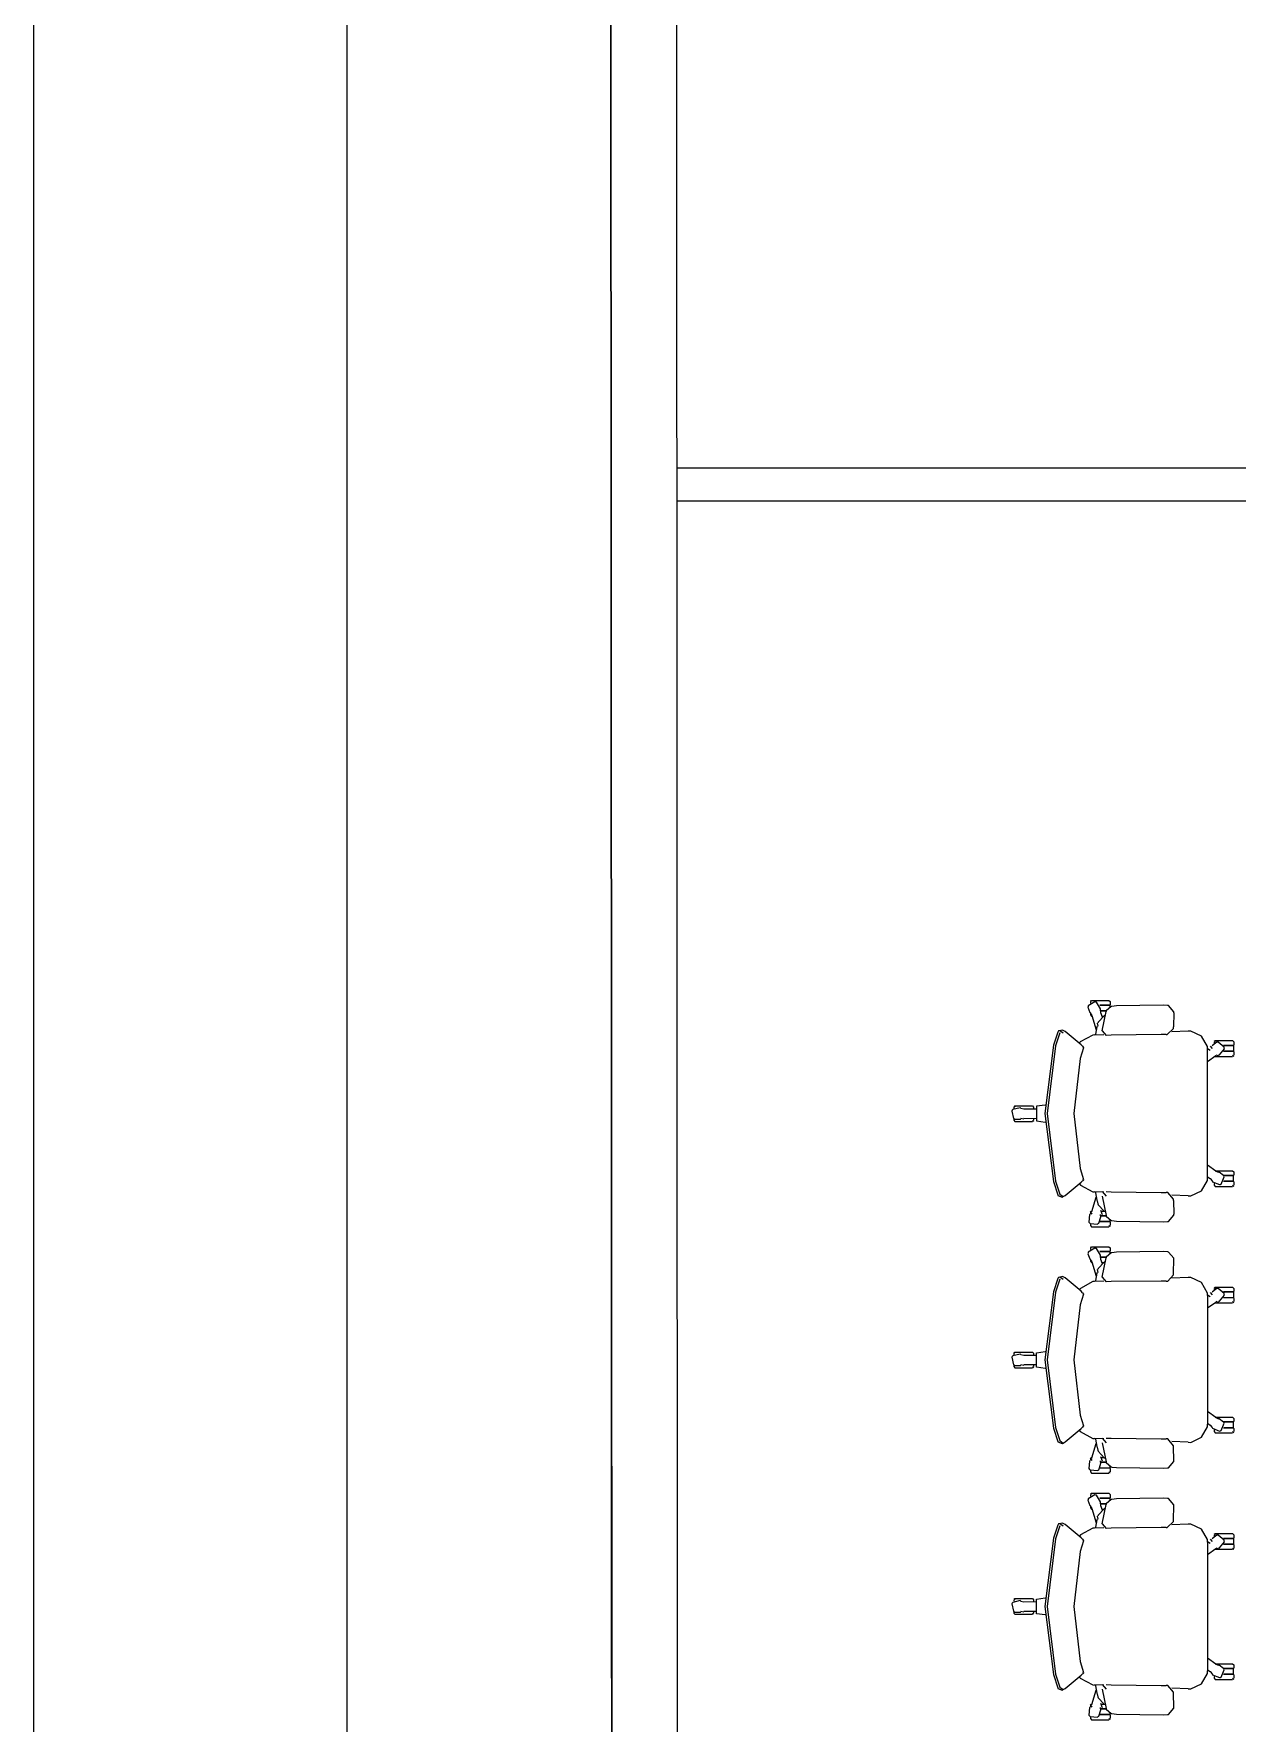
# Model space of a CAD drawing. Extents: x 0 to 23.4, y 0 to 16.5.
# Drawn here: x 0.188 to 1.148, y 5.131 to 6.479 of the extents above; entities that cross this region are included whole.
import ezdxf

# ---------------------------------------------------------------- set-up
doc = ezdxf.new("R2010")
doc.units = 0
doc.layers.get('0').update_dxf_attribs({"linetype": 'CONTINUOUS'})

msp = doc.modelspace()

# ---------------------------------------------------------------- linework, layer by layer
at = {"color": 0}
for points in [[(0.18755, 16.3479), (23.1772, 16.3479), (23.1772, 0.20622), (0.18755, 0.20622), (0.18755, 16.3479)], [(0.43766, 16.0978), (22.9271, 16.0978), (22.9271, 0.45627), (0.43766, 0.45627), (0.43766, 16.0978)]]:
    msp.add_lwpolyline(points, close=True, dxfattribs=at)
for points in [[(0.43766, 0.45627), (0.43766, 16.0978)], [(0.43766, 0.45627), (0.43766, 16.0978)], [(18.7535, 3.89535), (18.7494, 13.0786), (0.64551, 13.0708), (0.64947, 3.88758), (8.79889, 3.89106)], [(17.0065, 3.89464), (0.64947, 3.88758), (0.64551, 13.0708), (18.7494, 13.0786), (18.7535, 3.89535), (17.2431, 3.89469)], [(18.7013, 3.89535), (18.6972, 13.0263), (0.69781, 13.0186), (0.70171, 3.93983), (8.79883, 3.94336)], [(0.64936, 4.14979), (0.64817, 6.86094)], [(2.02051, 6.13243), (0.70117, 6.13243)], [(2.02051, 6.10618), (0.70117, 6.10618)], [(1.03912, 5.70025), (1.03928, 5.70096), (1.03608, 5.70611), (1.03543, 5.70628), (1.03472, 5.70643), (1.02951, 5.70329), (1.02935, 5.70258), (1.02924, 5.70215), (1.0306, 5.69792), (1.03098, 5.6976)], [(1.03114, 5.70768), (1.03206, 5.70665)], [(1.03114, 5.70665), (1.03114, 5.70546)], [(1.03206, 5.70768), (1.04595, 5.70768)], [(1.04595, 5.70768), (1.04688, 5.70665)], [(1.04688, 5.70665), (1.04688, 5.70415)], [(1.03098, 5.6976), (1.03223, 5.69553)], [(1.03114, 5.69738), (1.03114, 5.69613)], [(1.03114, 5.69613), (1.03206, 5.69515)], [(1.03206, 5.69515), (1.03239, 5.69515)], [(1.03223, 5.69553), (1.03586, 5.68408)], [(1.04302, 5.69558), (1.04226, 5.69542), (1.03727, 5.69026), (1.03711, 5.68951)], [(1.0466, 5.70389), (1.03863, 5.70389)], [(1.0466, 5.70361), (1.03879, 5.70361)], [(1.03906, 5.70025), (1.03933, 5.69786)], [(1.04378, 5.69922), (1.03906, 5.69922)], [(1.04373, 5.69894), (1.03906, 5.69894)], [(1.03933, 5.69786), (1.04047, 5.69439)], [(1.0402, 5.69515), (1.04188, 5.69515)], [(1.04058, 5.68338), (1.04367, 5.69874)], [(1.04834, 5.70281), (1.04774, 5.70281), (1.04378, 5.69933), (1.04367, 5.69874)], [(1.0466, 5.70415), (1.04688, 5.70389)], [(1.0466, 5.70361), (1.0466, 5.70242)], [(1.09288, 5.7035), (1.08914, 5.70383), (1.05203, 5.70324), (1.04834, 5.70281)], [(1.09766, 5.69769), (1.09771, 5.69846), (1.09364, 5.70344), (1.09294, 5.7035), (1.09294, 5.7035), (1.09283, 5.7035), (1.09283, 5.7035)], [(1.09766, 5.69769), (1.09755, 5.68664)], [(1.00515, 5.68229), (1.00168, 5.67176), (0.99485, 5.61735), (1.00168, 5.56293), (1.00515, 5.55236)], [(1.00678, 5.68175), (1.00336, 5.67128), (0.99653, 5.61735), (1.00336, 5.56337), (1.00678, 5.5529)], [(1.00955, 5.68365), (1.00922, 5.68392), (1.0057, 5.68321), (1.00548, 5.68289), (1.00543, 5.68289), (1.00515, 5.68235), (1.00515, 5.68229)], [(1.00678, 5.68365), (1.00955, 5.68175)], [(1.02496, 5.67096), (1.02382, 5.67219), (1.01096, 5.68278), (1.00955, 5.68365)], [(1.0344, 5.68001), (1.0332, 5.67996), (1.02311, 5.67453), (1.02241, 5.67356)], [(1.04194, 5.68024), (1.0344, 5.6799)], [(1.03651, 5.68701), (1.03635, 5.68647), (1.03527, 5.68067), (1.03521, 5.68007)], [(1.03651, 5.68951), (1.03711, 5.68701)], [(1.04053, 5.68338), (1.04384, 5.67969)], [(1.09163, 5.68028), (1.08762, 5.68033), (1.0478, 5.67985), (1.04384, 5.67969)], [(1.09163, 5.68028), (1.09245, 5.68028), (1.09749, 5.68528), (1.09755, 5.68604), (1.09755, 5.68604), (1.09755, 5.68653), (1.09755, 5.68664)], [(1.10921, 5.68306), (1.0963, 5.68251)], [(1.12478, 5.66868), (1.12468, 5.67074), (1.11995, 5.6791), (1.11133, 5.68317), (1.10927, 5.68306), (1.10927, 5.68306), (1.10921, 5.68306), (1.10921, 5.68306)], [(1.02566, 5.66986), (1.02306, 5.66129), (1.0179, 5.61735), (1.02306, 5.57335), (1.02566, 5.56478)], [(1.02496, 5.67096), (1.02566, 5.66986)], [(1.12478, 5.66932), (1.12684, 5.66786)], [(1.12478, 5.56597), (1.12478, 5.66878)], [(1.12684, 5.67117), (1.12842, 5.66932)], [(1.13346, 5.66422), (1.13412, 5.66428), (1.13813, 5.669), (1.13807, 5.66965), (1.13802, 5.67036), (1.1333, 5.67426), (1.13265, 5.67421), (1.13216, 5.67421), (1.12858, 5.6716), (1.12842, 5.67117)], [(1.12994, 5.67551), (1.13091, 5.67449)], [(1.12994, 5.67449), (1.12994, 5.67318)], [(1.13091, 5.67551), (1.14475, 5.67551)], [(1.14545, 5.67165), (1.13742, 5.67165)], [(1.14545, 5.66678), (1.13742, 5.66678)], [(1.14545, 5.67139), (1.13759, 5.67139)], [(1.14545, 5.66704), (1.13759, 5.66704)], [(1.14475, 5.67551), (1.14573, 5.67449)], [(1.14545, 5.67193), (1.14573, 5.67165)], [(1.14545, 5.67139), (1.14545, 5.66704)], [(1.14545, 5.66678), (1.14573, 5.6665)], [(1.14573, 5.67449), (1.14573, 5.67193)], [(1.14573, 5.6665), (1.14573, 5.66396)], [(1.13124, 5.66331), (1.12478, 5.65853)], [(1.13075, 5.66297), (1.14475, 5.66297)], [(1.13124, 5.66422), (1.13346, 5.66331)], [(1.14475, 5.66396), (1.14573, 5.66297)], [(0.99501, 5.62408), (0.98817, 5.6231), (0.98817, 5.61154), (0.99501, 5.61051)], [(0.97575, 5.62153), (0.97515, 5.6219), (0.96913, 5.6205), (0.9688, 5.6199), (0.96842, 5.61931), (0.96989, 5.61333), (0.97049, 5.61296), (0.97086, 5.61274), (0.97532, 5.61274), (0.97575, 5.61296)], [(0.97, 5.62354), (0.97092, 5.6225)], [(0.97, 5.6225), (0.97, 5.62131)], [(0.97, 5.61317), (0.97, 5.61199)], [(0.97, 5.61199), (0.97092, 5.611)], [(0.97092, 5.62354), (0.98481, 5.62354)], [(0.97092, 5.611), (0.98481, 5.611)], [(0.97575, 5.62153), (0.97808, 5.62099)], [(0.97575, 5.61356), (0.97808, 5.61296)], [(0.97808, 5.62099), (0.98817, 5.62104)], [(0.97808, 5.61356), (0.98817, 5.61344)], [(0.98481, 5.62354), (0.98573, 5.6225)], [(0.98481, 5.61199), (0.98573, 5.611)], [(0.98573, 5.6225), (0.98573, 5.62104)], [(0.98573, 5.61344), (0.98573, 5.61199)], [(1.13124, 5.57135), (1.12478, 5.57611)], [(1.12842, 5.56347), (1.12869, 5.56288), (1.13433, 5.56054), (1.13498, 5.56076), (1.13558, 5.56104), (1.13797, 5.56674), (1.1377, 5.56733), (1.13748, 5.56776), (1.1339, 5.57042), (1.13346, 5.57042)], [(1.13075, 5.57167), (1.14475, 5.57167)], [(1.13124, 5.57135), (1.13346, 5.57042)], [(1.14475, 5.57167), (1.14573, 5.57069)], [(1.14573, 5.57069), (1.14573, 5.56814)], [(1.00955, 5.551), (1.01096, 5.55192), (1.02382, 5.5625), (1.02496, 5.56369)], [(1.02246, 5.56114), (1.02317, 5.56022), (1.0332, 5.55479), (1.0344, 5.55474)], [(1.02496, 5.56478), (1.02566, 5.56369)], [(1.10921, 5.5516), (1.11127, 5.55154), (1.11995, 5.55556), (1.12468, 5.56386), (1.12478, 5.56592), (1.12478, 5.56592), (1.12478, 5.56597), (1.12478, 5.56597)], [(1.12478, 5.56679), (1.12684, 5.56532)], [(1.12684, 5.56532), (1.12842, 5.56347)], [(1.12994, 5.56147), (1.12994, 5.56017)], [(1.12994, 5.56017), (1.13091, 5.55914)], [(1.13091, 5.55914), (1.14475, 5.55914)], [(1.14545, 5.56787), (1.13742, 5.56787)], [(1.14545, 5.56299), (1.13742, 5.56299)], [(1.14545, 5.5676), (1.13759, 5.5676)], [(1.14545, 5.56321), (1.13759, 5.56321)], [(1.14475, 5.56017), (1.14573, 5.55914)], [(1.14545, 5.56814), (1.14573, 5.56787)], [(1.14545, 5.56321), (1.14545, 5.5676)], [(1.14545, 5.56299), (1.14573, 5.56272)], [(1.14573, 5.56272), (1.14573, 5.56017)], [(1.00515, 5.55236), (1.00526, 5.55197), (1.00857, 5.55057), (1.00895, 5.55067), (1.00901, 5.55072), (1.00949, 5.551), (1.00955, 5.551)], [(1.00678, 5.5529), (1.00955, 5.551)], [(1.03223, 5.53911), (1.03586, 5.55057)], [(1.04194, 5.55442), (1.0344, 5.55474)], [(1.03521, 5.55458), (1.03527, 5.55404), (1.03635, 5.54824), (1.03651, 5.54764)], [(1.03651, 5.54764), (1.03711, 5.54514)], [(1.03711, 5.54514), (1.03727, 5.54443), (1.04226, 5.53928), (1.04302, 5.53907)], [(1.04053, 5.55496), (1.04384, 5.55126)], [(1.04058, 5.55126), (1.04367, 5.53592)], [(1.04384, 5.55496), (1.0478, 5.55485), (1.08762, 5.55436), (1.09163, 5.55436)], [(1.09755, 5.54801), (1.0976, 5.54883), (1.09299, 5.55425), (1.09223, 5.55431), (1.09218, 5.55436), (1.09174, 5.55436), (1.09163, 5.55436)], [(1.10921, 5.5516), (1.0963, 5.55214)], [(1.09755, 5.54801), (1.09766, 5.53694)], [(1.03098, 5.53706), (1.03044, 5.53662), (1.02995, 5.53049), (1.03044, 5.52994), (1.03087, 5.52946), (1.03695, 5.52897), (1.03749, 5.5294), (1.03782, 5.52974), (1.03923, 5.53396), (1.03912, 5.5344)], [(1.03098, 5.53911), (1.03223, 5.53706)], [(1.03114, 5.5395), (1.03206, 5.53847)], [(1.03114, 5.53847), (1.03114, 5.53728)], [(1.03206, 5.5395), (1.03239, 5.5395)], [(1.0466, 5.53076), (1.03863, 5.53076)], [(1.0466, 5.53103), (1.03879, 5.53103)], [(1.03906, 5.53678), (1.03933, 5.5344)], [(1.04373, 5.53569), (1.03906, 5.53569)], [(1.04378, 5.53543), (1.03906, 5.53543)], [(1.03933, 5.54025), (1.04047, 5.53678)], [(1.0402, 5.5395), (1.04188, 5.5395)], [(1.04367, 5.53592), (1.04378, 5.53538), (1.04774, 5.5319), (1.04834, 5.53185)], [(1.0466, 5.53222), (1.0466, 5.53103)], [(1.0466, 5.53076), (1.04688, 5.53049)], [(1.04688, 5.53049), (1.04688, 5.52794)], [(1.04834, 5.53185), (1.05203, 5.53142), (1.08914, 5.53087), (1.09288, 5.53114)], [(1.09283, 5.53114), (1.09353, 5.53125), (1.09771, 5.53618), (1.09766, 5.53689), (1.09766, 5.53689), (1.09766, 5.53694), (1.09766, 5.53694)], [(1.03114, 5.52919), (1.03114, 5.52794)], [(1.03114, 5.52794), (1.03206, 5.52696)], [(1.03206, 5.52696), (1.04595, 5.52696)], [(1.04595, 5.52794), (1.04688, 5.52696)], [(1.03912, 5.50353), (1.03928, 5.50424), (1.03608, 5.50944), (1.03543, 5.5096), (1.03472, 5.50976), (1.02951, 5.50657), (1.02935, 5.50586), (1.02924, 5.50543), (1.0306, 5.50119), (1.03098, 5.50087)], [(1.03114, 5.51096), (1.03206, 5.50999)], [(1.03114, 5.50999), (1.03114, 5.50879)], [(1.03206, 5.51096), (1.04595, 5.51096)], [(1.0466, 5.50717), (1.03863, 5.50717)], [(1.0466, 5.50689), (1.03879, 5.50689)], [(1.03906, 5.50353), (1.03933, 5.50114)], [(1.04378, 5.50256), (1.03906, 5.50256)], [(1.04834, 5.50613), (1.04774, 5.50613), (1.04378, 5.50261), (1.04367, 5.50201)], [(1.04595, 5.51096), (1.04688, 5.50999)], [(1.0466, 5.50743), (1.04688, 5.50717)], [(1.0466, 5.50689), (1.0466, 5.50569)], [(1.04688, 5.50999), (1.04688, 5.50743)], [(1.09288, 5.50678), (1.08914, 5.50711), (1.05203, 5.50657), (1.04834, 5.50613)], [(1.09766, 5.50097), (1.09771, 5.50174), (1.09364, 5.50672), (1.09294, 5.50678), (1.09294, 5.50678), (1.09283, 5.50678), (1.09283, 5.50678)], [(1.03098, 5.50087), (1.03223, 5.49886)], [(1.03114, 5.50065), (1.03114, 5.49946)], [(1.03114, 5.49946), (1.03206, 5.49843)], [(1.03206, 5.49843), (1.03239, 5.49843)], [(1.03223, 5.49886), (1.03586, 5.48736)], [(1.03651, 5.49029), (1.03635, 5.48975), (1.03527, 5.48394), (1.03521, 5.48335)], [(1.03651, 5.49278), (1.03711, 5.49029)], [(1.04302, 5.49886), (1.04226, 5.49869), (1.03727, 5.49354), (1.03711, 5.49278)], [(1.04373, 5.50228), (1.03906, 5.50228)], [(1.03933, 5.50114), (1.04047, 5.49767)], [(1.0402, 5.49843), (1.04188, 5.49843)], [(1.04058, 5.48671), (1.04367, 5.50201)], [(1.09163, 5.48356), (1.0931, 5.48356), (1.09749, 5.48856), (1.09755, 5.48931), (1.09755, 5.48947), (1.09755, 5.48981), (1.09755, 5.4899)], [(1.09755, 5.4899), (1.09766, 5.50097)], [(1.00515, 5.48557), (1.00168, 5.47504), (0.99485, 5.42063), (1.00168, 5.36621), (1.00515, 5.35563)], [(1.00678, 5.48508), (1.00336, 5.47461), (0.99653, 5.42063), (1.00336, 5.36664), (1.00678, 5.35618)], [(1.00955, 5.48693), (1.00922, 5.48719), (1.0057, 5.48654), (1.00548, 5.48617), (1.00543, 5.48617), (1.00515, 5.48562), (1.00515, 5.48557)], [(1.00678, 5.48693), (1.00955, 5.48508)], [(1.02496, 5.47424), (1.02382, 5.47547), (1.01096, 5.48606), (1.00955, 5.48693)], [(1.0344, 5.48318), (1.0332, 5.48313), (1.02317, 5.47775), (1.02246, 5.47678)], [(1.04194, 5.48351), (1.0344, 5.48318)], [(1.04053, 5.48671), (1.04384, 5.48296)], [(1.09163, 5.48356), (1.08762, 5.48361), (1.0478, 5.48313), (1.04384, 5.48296)], [(1.10921, 5.48633), (1.0963, 5.48579)], [(1.12478, 5.47194), (1.12468, 5.47401), (1.11995, 5.48236), (1.11133, 5.48643), (1.10927, 5.48633), (1.10927, 5.48633), (1.10921, 5.48633), (1.10921, 5.48633)], [(1.13346, 5.4675), (1.13412, 5.46756), (1.13813, 5.47228), (1.13807, 5.47293), (1.13802, 5.47364), (1.1333, 5.4776), (1.13265, 5.47754), (1.13216, 5.47754), (1.12858, 5.47488), (1.12842, 5.47444)], [(1.12994, 5.47879), (1.13091, 5.47775)], [(1.12994, 5.47775), (1.12994, 5.47646)], [(1.13091, 5.47879), (1.14475, 5.47879)], [(1.14475, 5.47879), (1.14573, 5.47775)], [(1.14573, 5.47775), (1.14573, 5.47521)], [(1.02566, 5.47319), (1.02306, 5.46463), (1.0179, 5.42063), (1.02306, 5.37663), (1.02566, 5.36806)], [(1.02496, 5.47424), (1.02566, 5.47319)], [(1.12478, 5.4726), (1.12684, 5.47114)], [(1.12478, 5.47194), (1.12478, 5.36914)], [(1.13124, 5.46658), (1.12478, 5.46181)], [(1.12684, 5.47444), (1.12842, 5.4726)], [(1.13075, 5.46625), (1.14475, 5.46625)], [(1.13124, 5.4675), (1.13346, 5.46658)], [(1.14545, 5.47499), (1.13742, 5.47499)], [(1.14545, 5.47006), (1.13742, 5.47006)], [(1.14545, 5.47472), (1.13759, 5.47472)], [(1.14545, 5.47032), (1.13759, 5.47032)], [(1.14475, 5.46724), (1.14573, 5.46625)], [(1.14545, 5.47521), (1.14573, 5.47499)], [(1.14545, 5.47472), (1.14545, 5.47032)], [(1.14545, 5.47006), (1.14573, 5.46978)], [(1.14573, 5.46978), (1.14573, 5.46724)], [(0.97575, 5.42497), (0.97515, 5.42535), (0.96913, 5.42389), (0.9688, 5.42329), (0.96842, 5.42275), (0.96989, 5.41678), (0.97049, 5.41639), (0.97086, 5.41618), (0.97532, 5.41618), (0.97575, 5.41639)], [(0.97, 5.42692), (0.97092, 5.42594)], [(0.97, 5.42594), (0.97, 5.42475)], [(0.97092, 5.42692), (0.98481, 5.42692)], [(0.97575, 5.42497), (0.97808, 5.42437)], [(0.97808, 5.42437), (0.98817, 5.42449)], [(0.98481, 5.42692), (0.98573, 5.42594)], [(0.98573, 5.42594), (0.98573, 5.42449)], [(0.99501, 5.41385), (0.98817, 5.41482), (0.98817, 5.42638), (0.99501, 5.4274)], [(0.97, 5.41661), (0.97, 5.41542)], [(0.97, 5.41542), (0.97092, 5.41439)], [(0.97092, 5.41439), (0.98481, 5.41439)], [(0.97575, 5.41694), (0.97808, 5.41639)], [(0.97808, 5.41694), (0.98817, 5.41689)], [(0.98481, 5.41542), (0.98573, 5.41439)], [(0.98573, 5.41689), (0.98573, 5.41542)], [(1.02496, 5.36806), (1.02566, 5.36697)], [(1.10921, 5.35487), (1.11127, 5.35482), (1.11995, 5.35883), (1.12468, 5.36714), (1.12478, 5.36919), (1.12478, 5.36919), (1.12478, 5.36925), (1.12478, 5.36925)], [(1.13124, 5.37462), (1.12478, 5.37939)], [(1.12478, 5.37011), (1.12684, 5.3686)], [(1.12684, 5.3686), (1.12842, 5.36675)], [(1.12842, 5.36675), (1.12869, 5.36615), (1.13433, 5.36382), (1.13498, 5.3641), (1.13558, 5.36436), (1.13797, 5.37001), (1.1377, 5.37061), (1.13748, 5.37104), (1.1339, 5.37369), (1.13346, 5.37369)], [(1.13075, 5.37494), (1.14475, 5.37494)], [(1.13124, 5.37462), (1.13346, 5.37369)], [(1.14545, 5.37115), (1.13742, 5.37115)], [(1.14545, 5.37088), (1.13759, 5.37088)], [(1.14475, 5.37494), (1.14573, 5.37397)], [(1.14545, 5.37142), (1.14573, 5.37115)], [(1.14545, 5.36654), (1.14545, 5.37088)], [(1.14573, 5.37397), (1.14573, 5.37142)], [(1.00515, 5.35563), (1.00526, 5.35531), (1.00857, 5.35389), (1.00895, 5.354), (1.00901, 5.35406), (1.00949, 5.35428), (1.00955, 5.35428)], [(1.00678, 5.35618), (1.00955, 5.35428)], [(1.00955, 5.35428), (1.01096, 5.35519), (1.02382, 5.36578), (1.02496, 5.36697)], [(1.02241, 5.36436), (1.02311, 5.36344), (1.0332, 5.35796), (1.0344, 5.35792)], [(1.04194, 5.35775), (1.0344, 5.35801)], [(1.03521, 5.35786), (1.03527, 5.35732), (1.03635, 5.35151), (1.03651, 5.35092)], [(1.04053, 5.35824), (1.04384, 5.35454)], [(1.04058, 5.35454), (1.04367, 5.33919)], [(1.04384, 5.35824), (1.0478, 5.35813), (1.08762, 5.35764), (1.09163, 5.35764)], [(1.09755, 5.35129), (1.0976, 5.35211), (1.09299, 5.35758), (1.09223, 5.35764), (1.09223, 5.35764), (1.09174, 5.35764), (1.09163, 5.35764)], [(1.10921, 5.35487), (1.0963, 5.35542)], [(1.12994, 5.36475), (1.12994, 5.36344)], [(1.12994, 5.36344), (1.13091, 5.36242)], [(1.13091, 5.36242), (1.14475, 5.36242)], [(1.14545, 5.36626), (1.13742, 5.36626)], [(1.14545, 5.36654), (1.13759, 5.36654)], [(1.14475, 5.36344), (1.14573, 5.36242)], [(1.14545, 5.36626), (1.14573, 5.366)], [(1.14573, 5.366), (1.14573, 5.36344)], [(1.03098, 5.34239), (1.03223, 5.34033)], [(1.03114, 5.34278), (1.03206, 5.34179)], [(1.03114, 5.34179), (1.03114, 5.3406)], [(1.03206, 5.34278), (1.03239, 5.34278)], [(1.03223, 5.34239), (1.03586, 5.35385)], [(1.03651, 5.35092), (1.03711, 5.34847)], [(1.03711, 5.34847), (1.03727, 5.34776), (1.04226, 5.34256), (1.04302, 5.34233)], [(1.03933, 5.34353), (1.04047, 5.34011)], [(1.0402, 5.34278), (1.04188, 5.34278)], [(1.09766, 5.34028), (1.09755, 5.35129)], [(1.03098, 5.34033), (1.03044, 5.3399), (1.02995, 5.33382), (1.03044, 5.33328), (1.03087, 5.33279), (1.03695, 5.33225), (1.03749, 5.33268), (1.03782, 5.33301), (1.03923, 5.33724), (1.03912, 5.33768)], [(1.03114, 5.33247), (1.03114, 5.33128)], [(1.03114, 5.33128), (1.03206, 5.33024)], [(1.03206, 5.33024), (1.04595, 5.33024)], [(1.0466, 5.3341), (1.03863, 5.3341)], [(1.0466, 5.33431), (1.03879, 5.33431)], [(1.03906, 5.34011), (1.03933, 5.33768)], [(1.04373, 5.33897), (1.03906, 5.33897)], [(1.04378, 5.33871), (1.03906, 5.33871)], [(1.04367, 5.33919), (1.04378, 5.33865), (1.04774, 5.33518), (1.04834, 5.33513)], [(1.04595, 5.33128), (1.04688, 5.33024)], [(1.0466, 5.3355), (1.0466, 5.33431)], [(1.0466, 5.3341), (1.04688, 5.33382)], [(1.04688, 5.33382), (1.04688, 5.33128)], [(1.04834, 5.33513), (1.05203, 5.33469), (1.08914, 5.33415), (1.09288, 5.33442)], [(1.09283, 5.33442), (1.09353, 5.33453), (1.09771, 5.33946), (1.09766, 5.34017), (1.09766, 5.34017), (1.09766, 5.34028), (1.09766, 5.34028)], [(1.03114, 5.31413), (1.03206, 5.31315)], [(1.03206, 5.31413), (1.04595, 5.31413)], [(1.04595, 5.31413), (1.04688, 5.31315)], [(1.03912, 5.30669), (1.03928, 5.3074), (1.03608, 5.31261), (1.03543, 5.31272), (1.03472, 5.31288), (1.02951, 5.30974), (1.02935, 5.30903), (1.02924, 5.3086), (1.0306, 5.30436), (1.03098, 5.30404)], [(1.03098, 5.30404), (1.03223, 5.30197)], [(1.03114, 5.31315), (1.03114, 5.3119)], [(1.03114, 5.30382), (1.03114, 5.30263)], [(1.03114, 5.30263), (1.03206, 5.3016)], [(1.03206, 5.3016), (1.03239, 5.3016)], [(1.03223, 5.30197), (1.03586, 5.29053)], [(1.04302, 5.30203), (1.04226, 5.30186), (1.03727, 5.29671), (1.03711, 5.29596)], [(1.0466, 5.31033), (1.03863, 5.31033)], [(1.0466, 5.31006), (1.03879, 5.31006)], [(1.03906, 5.30669), (1.03933, 5.30431)], [(1.04378, 5.30567), (1.03906, 5.30567)], [(1.04373, 5.30539), (1.03906, 5.30539)], [(1.03933, 5.30431), (1.04047, 5.30083)], [(1.0402, 5.3016), (1.04188, 5.3016)], [(1.04058, 5.28982), (1.04367, 5.30518)], [(1.04834, 5.30925), (1.04774, 5.30925), (1.04378, 5.30578), (1.04367, 5.30518)], [(1.0466, 5.3106), (1.04688, 5.31033)], [(1.0466, 5.31006), (1.0466, 5.30886)], [(1.04688, 5.31315), (1.04688, 5.3106)], [(1.09288, 5.30994), (1.08914, 5.31028), (1.05203, 5.30968), (1.04834, 5.30925)], [(1.09766, 5.30414), (1.09771, 5.3049), (1.09364, 5.3099), (1.09294, 5.30994), (1.09294, 5.30994), (1.09283, 5.30994), (1.09283, 5.30994)], [(1.09755, 5.29308), (1.09766, 5.30414)], [(1.00515, 5.28874), (1.00168, 5.27821), (0.99485, 5.22379), (1.00168, 5.16938), (1.00515, 5.15881)], [(1.00678, 5.28819), (1.00336, 5.27772), (0.99653, 5.22379), (1.00336, 5.16982), (1.00678, 5.15935)], [(1.00955, 5.2901), (1.00922, 5.29036), (1.0057, 5.28965), (1.00548, 5.28933), (1.00543, 5.28933), (1.00515, 5.28879), (1.00515, 5.28874)], [(1.00678, 5.2901), (1.00955, 5.28819)], [(1.02496, 5.2774), (1.02382, 5.27865), (1.01096, 5.28922), (1.00955, 5.2901)], [(1.03651, 5.29346), (1.03635, 5.29292), (1.03527, 5.28711), (1.03521, 5.28651)], [(1.03651, 5.29596), (1.03711, 5.29346)], [(1.04053, 5.28982), (1.04384, 5.28614)], [(1.09163, 5.28674), (1.08762, 5.28678), (1.0478, 5.28629), (1.04384, 5.28614)], [(1.09163, 5.28674), (1.09245, 5.28674), (1.09749, 5.29172), (1.09755, 5.29249), (1.09755, 5.29249), (1.09755, 5.29297), (1.09755, 5.29308)], [(1.10921, 5.2895), (1.0963, 5.28896)], [(1.12478, 5.27512), (1.12468, 5.27718), (1.11995, 5.28554), (1.11133, 5.28961), (1.10927, 5.2895), (1.10927, 5.2895), (1.10921, 5.2895), (1.10921, 5.2895)], [(1.02566, 5.27632), (1.02306, 5.26779), (1.0179, 5.22379), (1.02306, 5.17979), (1.02566, 5.17122)], [(1.0344, 5.28635), (1.0332, 5.28629), (1.02317, 5.28093), (1.02246, 5.27994)], [(1.02496, 5.2774), (1.02566, 5.27632)], [(1.04194, 5.28668), (1.0344, 5.28635)], [(1.12478, 5.27576), (1.12684, 5.27431)], [(1.12478, 5.27512), (1.12478, 5.17231)], [(1.12684, 5.27761), (1.12842, 5.27576)], [(1.13346, 5.27067), (1.13412, 5.27072), (1.13813, 5.27544), (1.13807, 5.2761), (1.13802, 5.27681), (1.1333, 5.28071), (1.13265, 5.28065), (1.13216, 5.28065), (1.12858, 5.27806), (1.12842, 5.27761)], [(1.12994, 5.28196), (1.13091, 5.28093)], [(1.12994, 5.28093), (1.12994, 5.27962)], [(1.13091, 5.28196), (1.14475, 5.28196)], [(1.14545, 5.2781), (1.13742, 5.2781)], [(1.14545, 5.27789), (1.13759, 5.27789)], [(1.14545, 5.27349), (1.13759, 5.27349)], [(1.14475, 5.28196), (1.14573, 5.28093)], [(1.14545, 5.27838), (1.14573, 5.2781)], [(1.14545, 5.27789), (1.14545, 5.27349)], [(1.14573, 5.28093), (1.14573, 5.27838)], [(1.13124, 5.26975), (1.12478, 5.26497)], [(1.13075, 5.26942), (1.14475, 5.26942)], [(1.13124, 5.27067), (1.13346, 5.26975)], [(1.14545, 5.27322), (1.13742, 5.27322)], [(1.14475, 5.2704), (1.14573, 5.26942)], [(1.14545, 5.27322), (1.14573, 5.27294)], [(1.14573, 5.27294), (1.14573, 5.2704)], [(0.97575, 5.22814), (0.97515, 5.22851), (0.96913, 5.22706), (0.9688, 5.22646), (0.96842, 5.22586), (0.96989, 5.21994), (0.97049, 5.21957), (0.97086, 5.21935), (0.97532, 5.21935), (0.97575, 5.21957)], [(0.97, 5.23008), (0.97092, 5.22911)], [(0.97, 5.22911), (0.97, 5.22792)], [(0.97, 5.21978), (0.97, 5.21858)], [(0.97092, 5.23008), (0.98481, 5.23008)], [(0.97575, 5.22814), (0.97808, 5.22754)], [(0.97575, 5.22011), (0.97808, 5.21957)], [(0.97808, 5.22754), (0.98817, 5.22765)], [(0.97808, 5.22011), (0.98817, 5.22006)], [(0.98481, 5.23008), (0.98573, 5.22911)], [(0.98573, 5.22911), (0.98573, 5.2276)], [(0.98573, 5.22006), (0.98573, 5.21858)], [(0.99501, 5.21701), (0.98817, 5.21799), (0.98817, 5.22954), (0.99501, 5.23058)], [(0.97, 5.21858), (0.97092, 5.21756)], [(0.97092, 5.21756), (0.98481, 5.21756)], [(0.98481, 5.21858), (0.98573, 5.21756)], [(1.13124, 5.17779), (1.12478, 5.18257)], [(1.00955, 5.15744), (1.01096, 5.15836), (1.02382, 5.16894), (1.02496, 5.17014)], [(1.02241, 5.16754), (1.02311, 5.16661), (1.0332, 5.16114), (1.0344, 5.16108)], [(1.02496, 5.17122), (1.02566, 5.17014)], [(1.10921, 5.15804), (1.11127, 5.15799), (1.11995, 5.162), (1.12468, 5.17031), (1.12478, 5.17236), (1.12478, 5.17236), (1.12478, 5.17242), (1.12478, 5.17242)], [(1.12478, 5.17324), (1.12684, 5.17176)], [(1.12684, 5.17176), (1.12842, 5.16992)], [(1.12842, 5.16992), (1.12869, 5.16932), (1.13433, 5.16699), (1.13498, 5.16721), (1.13558, 5.16749), (1.13797, 5.17318), (1.1377, 5.17378), (1.13748, 5.17421), (1.1339, 5.17686), (1.13346, 5.17686)], [(1.12994, 5.16792), (1.12994, 5.16661)], [(1.12994, 5.16661), (1.13091, 5.16558)], [(1.13075, 5.17811), (1.14475, 5.17811)], [(1.13091, 5.16558), (1.14475, 5.16558)], [(1.13124, 5.17779), (1.13346, 5.17686)], [(1.14545, 5.17432), (1.13742, 5.17432)], [(1.14545, 5.16943), (1.13742, 5.16943)], [(1.14545, 5.17404), (1.13759, 5.17404)], [(1.14545, 5.16971), (1.13759, 5.16971)], [(1.14475, 5.17811), (1.14573, 5.17714)], [(1.14475, 5.16661), (1.14573, 5.16558)], [(1.14545, 5.17458), (1.14573, 5.17432)], [(1.14545, 5.16971), (1.14545, 5.17404)], [(1.14545, 5.16943), (1.14573, 5.16917)], [(1.14573, 5.17714), (1.14573, 5.17458)], [(1.14573, 5.16917), (1.14573, 5.16661)], [(1.00515, 5.15881), (1.00526, 5.15842), (1.00857, 5.15701), (1.00895, 5.15712), (1.00901, 5.15717), (1.00949, 5.15744), (1.00955, 5.15744)], [(1.00678, 5.15935), (1.00955, 5.15744)], [(1.03223, 5.14556), (1.03586, 5.15701)], [(1.04194, 5.16086), (1.0344, 5.16118)], [(1.03521, 5.16103), (1.03527, 5.16049), (1.03635, 5.15468), (1.03651, 5.15408)], [(1.03651, 5.15408), (1.03711, 5.15158)], [(1.04053, 5.1614), (1.04384, 5.15771)], [(1.04058, 5.15771), (1.04367, 5.14236)], [(1.04384, 5.1614), (1.0478, 5.16129), (1.08762, 5.16081), (1.09163, 5.16081)], [(1.09755, 5.15446), (1.0976, 5.15528), (1.09299, 5.16069), (1.09223, 5.16075), (1.09218, 5.16081), (1.09174, 5.16081), (1.09163, 5.16081)], [(1.10921, 5.15804), (1.0963, 5.15858)], [(1.09766, 5.14339), (1.09755, 5.15446)], [(1.03098, 5.1435), (1.03044, 5.14307), (1.02995, 5.13693), (1.03044, 5.13639), (1.03087, 5.1359), (1.03695, 5.13542), (1.03749, 5.13585), (1.03782, 5.13618), (1.03923, 5.1404), (1.03912, 5.14085)], [(1.03098, 5.14556), (1.03223, 5.1435)], [(1.03114, 5.14594), (1.03206, 5.14497)], [(1.03114, 5.14497), (1.03114, 5.14372)], [(1.03206, 5.14594), (1.03239, 5.14594)], [(1.03711, 5.15158), (1.03727, 5.15088), (1.04226, 5.14572), (1.04302, 5.14551)], [(1.03906, 5.14324), (1.03933, 5.14085)], [(1.04373, 5.14214), (1.03906, 5.14214)], [(1.04378, 5.14187), (1.03906, 5.14187)], [(1.03933, 5.14671), (1.04047, 5.14324)], [(1.0402, 5.14594), (1.04188, 5.14594)], [(1.04367, 5.14236), (1.04378, 5.14182), (1.04774, 5.13835), (1.04834, 5.13829)], [(1.0466, 5.13867), (1.0466, 5.13747)], [(1.09283, 5.13758), (1.09353, 5.13769), (1.09771, 5.14264), (1.09766, 5.14333), (1.09766, 5.14333), (1.09766, 5.14339), (1.09766, 5.14339)], [(1.03114, 5.13564), (1.03114, 5.13439)], [(1.03114, 5.13439), (1.03206, 5.1334)], [(1.03206, 5.1334), (1.04595, 5.1334)], [(1.0466, 5.13721), (1.03863, 5.13721)], [(1.0466, 5.13747), (1.03879, 5.13747)], [(1.04595, 5.13439), (1.04688, 5.1334)], [(1.0466, 5.13721), (1.04688, 5.13693)], [(1.04688, 5.13693), (1.04688, 5.13439)], [(1.04834, 5.13829), (1.05203, 5.13786), (1.08914, 5.13732), (1.09288, 5.13758)]]:
    msp.add_lwpolyline(points, dxfattribs=at)

doc.saveas('drawing.dxf')
